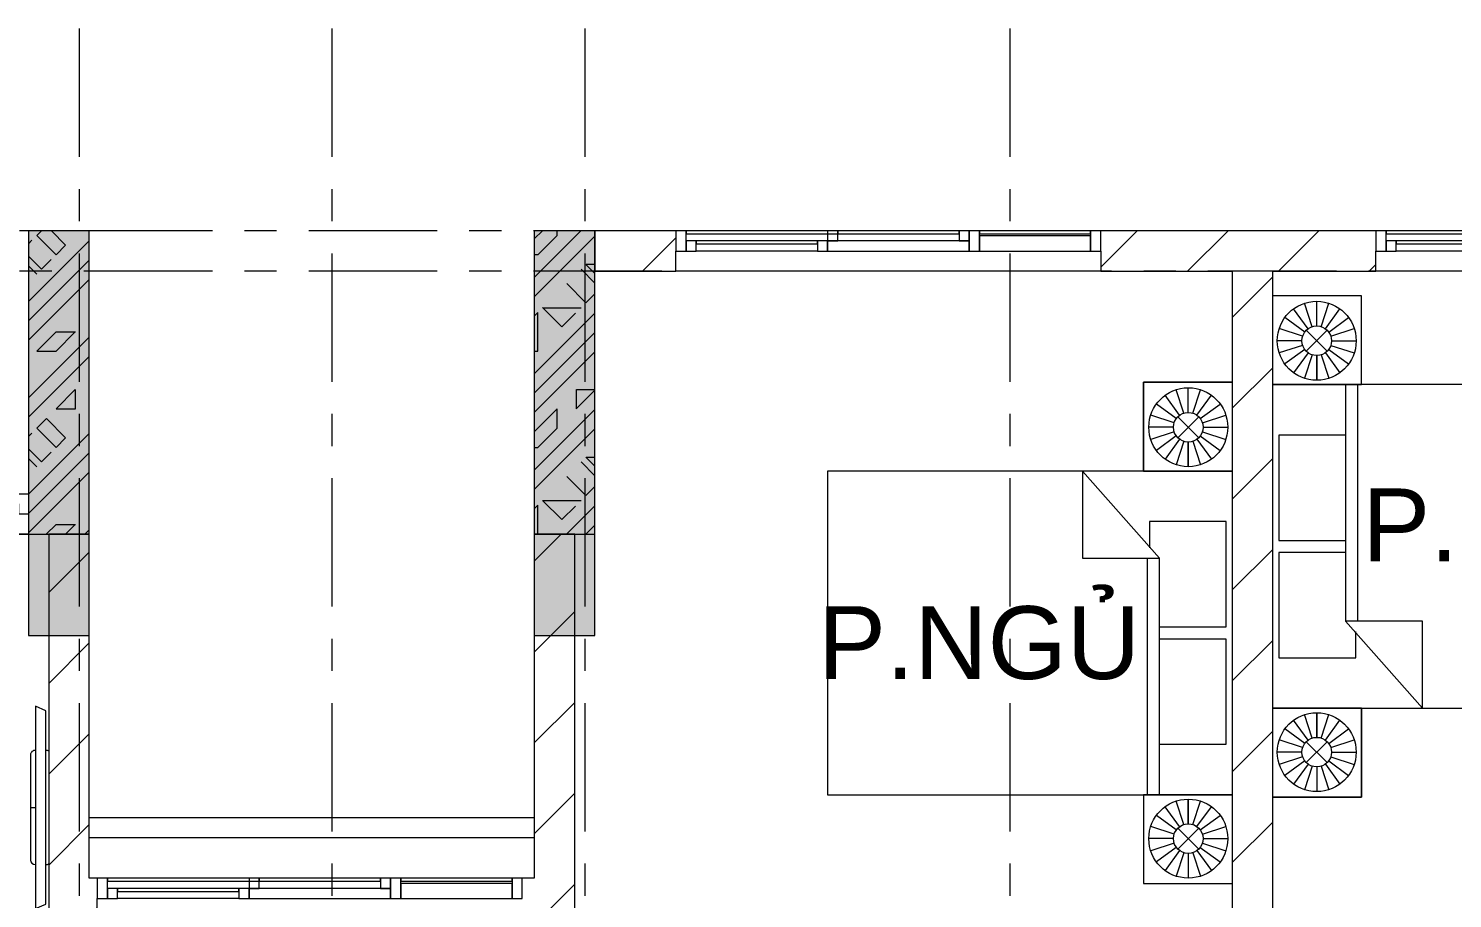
# Model space of a CAD drawing. Header units: millimetres. Extents: x -20144 to 117103, y -11426 to 48263.
# Drawn here: x 94200 to 101239, y 39300 to 43600 of the extents above; entities that cross this region are included whole.
import ezdxf

# ---------------------------------------------------------------- set-up
doc = ezdxf.new("R2010")
doc.units = ezdxf.units.MM
doc.linetypes.add('Grid Line', pattern=[22.225, 12.7, -3.175, 3.175, -3.175])
for name, color, linetype, lineweight in [('CHU', 181, 'Continuous', 5), ('CUA', 31, 'Continuous', 9), ('HATCH-TUONG', 152, 'Continuous', 9), ('NET CAT', 3, 'Continuous', 5), ('NET-CAT', 3, 'Continuous', 9), ('NET-THAY', 2, 'Continuous', 15), ('THIET BI', 44, 'Continuous', 5), ('TRUC', 225, 'Continuous', 5)]:
    doc.layers.add(name, color=color, linetype=linetype, lineweight=lineweight)
doc.styles.add('Arial_4', font='arial.ttf', dxfattribs={"height": 360})
pattern_1 = [(45, (71095.25, 0), (-476.246, 476.246), []), (45, (71190.5, 0), (-476.246, 476.246), []), (45, (71000, 0), (-476.246, 476.246), []), (45, (71476.25, 0), (-476.246, 476.246), []), (45, (71571.5, 0), (-476.246, 476.246), []), (0, (71381, 95.25), (0, 952.5), [95.25, -857.25]), (0, (71476.25, 190.5), (0, 952.5), [95.25, -857.25]), (45, (71381, 95.25), (0, 952.491), [134.683, -1212.342]), (45, (71476.25, 95.25), (0, 952.491), [134.683, -1212.342]), (0, (71381, 95.25), (0, 952.5), [95.25, -857.25]), (90, (70904.75, 95.25), (-952.5, 6e-14), [95.25, -857.25]), (90, (71000, 95.25), (-952.5, 6e-14), [190.5, -762]), (45, (70904.75, 190.5), (0, 952.491), [134.683, -1212.342]), (90, (71762, 381), (-952.5, 6e-14), [95.25, -857.25]), (0, (71666.75, 381), (0, 952.5), [95.25, -857.25]), (45, (71666.75, 381), (0, 952.491), [134.683, -1212.342]), (0, (71857.25, 95.25), (0, 952.5), [95.25, -857.25]), (0, (71857.25, 571.5), (0, 952.5), [95.25, -857.25]), (90, (72047.75, 666.75), (-952.5, 6e-14), [95.25, -857.25]), (45, (71857.25, 571.5), (0, 952.491), [269.367, -1077.659]), (45, (71952.5, 571.5), (0, 952.491), [134.683, -1212.342]), (45, (72143, 762), (0, 952.491), [134.683, -1212.342]), (0, (72143, 857.25), (0, 952.5), [95.25, -857.25]), (90, (72143, 762), (-952.5, 6e-14), [95.25, -857.25]), (0, (71476.25, 762), (0, 952.5), [95.25, -857.25]), (0, (71666.75, 857.25), (0, 952.5), [95.25, -857.25]), (90, (71571.5, 762), (-952.5, 6e-14), [95.25, -857.25]), (90, (71666.75, 762), (-952.5, 6e-14), [95.25, -857.25]), (45, (71476.25, 762), (0, 952.491), [134.684, -1212.342]), (45, (71666.75, 762), (0, 952.491), [134.684, -1212.342]), (135, (71119, 214.8), (-952.491, 6e-14), [134.683, -1212.342]), (135, (71238.1, 333.4), (-952.491, 6e-14), [134.683, -1212.342]), (135, (71309.56, 404.8), (-952.491, 6e-14), [134.683, -1212.342]), (135, (71333.4, 428.6), (-952.491, 6e-14), [134.683, -1212.342]), (135, (71381, 476.25), (-952.491, 6e-14), [134.684, -1212.342]), (135, (71404.8, 500.06), (-952.491, 6e-14), [134.683, -1212.342]), (135, (71476.25, 571.5), (-952.491, 6e-14), [134.684, -1212.342]), (135, (71523.9, 619.1), (-952.491, 6e-14), [134.684, -1212.342]), (45, (71119, 214.8), (0, 952.491), [95.25, -1251.775]), (45, (71238.1, 333.4), (0, 952.491), [67.361, -1279.665]), (45, (71404.8, 500.06), (0, 952.491), [67.361, -1279.665]), (45, (71309.56, 595.3), (0, 952.491), [67.361, -1279.665]), (45, (71476.25, 571.5), (0, 952.491), [67.361, -1279.665]), (45, (71381, 666.75), (0, 952.491), [67.361, -1279.665]), (0, (71024.2, 309.5), (0, 952.5), [190.043, -762.457]), (0, (71238.1, 523.9), (0, 952.5), [95.25, -857.25])]
pattern_2 = [(45, (71000, 0), (-224.5064, 224.5064), [])]

# ---------------------------------------------------------------- blocks, each defined once
blk = doc.blocks.new('ALC1807-ASCENT PLAZA-KET CAU 1_rvt-1-MẶT BẰNG TẦNG 5 ĐẾN TẦNG 22')
at = {"layer": 'NET CAT'}
for points in [[(23500.5, 40599.9), (23500.5, 42599.9), (23200.5, 42599.9), (23200.5, 40599.9)], [(26000.5, 40599.9), (26000.5, 42599.9), (25700.5, 42599.9), (25700.5, 40599.9)]]:
    blk.add_hatch(color=7, dxfattribs=at).paths.add_polyline_path(points, flags=0)
at = {"layer": 'NET CAT', "color": 90, "lineweight": 13}
for p, q in [((23500.5, 42599.9), (23200.5, 42599.9)), ((23200.5, 42599.9), (23200.5, 40599.9)), ((23500.5, 40599.9), (23500.5, 42599.9)), ((25700.5, 42599.9), (25700.5, 40599.9)), ((26000.5, 42599.9), (25700.5, 42599.9)), ((26000.5, 40599.9), (26000.5, 42599.9)), ((23200.5, 40599.9), (23500.5, 40599.9)), ((25700.5, 40599.9), (26000.5, 40599.9))]:
    blk.add_line(p, q, dxfattribs=at)
blk = doc.blocks.new('X-PHONG NGU 2 - X-PHONG NGU 2_Recovery_-378306-MẶT BẰNG TẦNG 23')
at = {"layer": 'CUA'}
for p, q in [((-1000, 0), (-1050, 0)), ((-1050, 0), (-1050, -100)), ((-450, 0), (-1000, 0)), ((-1000, 0), (-1000, -75)), ((-1000, -100), (-1000, 0)), ((-450, -75), (-450, 0)), ((-400, 0), (-450, 0)), ((-450, 0), (-450, -100)), ((300, 0), (-400, 0)), ((-400, 0), (-400, -50)), ((-400, -100), (-400, 0)), ((300, -50), (300, 0)), ((350, 0), (300, 0)), ((300, 0), (300, -50)), ((350, -50), (350, 0)), ((350, 0), (950, 0)), ((1000, 0), (950, 0)), ((950, 0), (950, -50)), ((1050, 0), (1000, 0)), ((1000, 0), (1000, -100)), ((1000, -50), (1000, 0)), ((1050, -100), (1050, 0)), ((-400, -50), (300, -50)), ((-350, -50), (-400, -50)), ((-400, -50), (-400, -100)), ((-350, -100), (-350, -50)), ((300, -50), (250, -50)), ((250, -50), (250, -100)), ((300, -50), (350, -50)), ((300, -100), (300, -50)), ((950, -35), (350, -35)), ((350, -35), (350, -50)), ((350, -50), (950, -50)), ((950, -50), (950, -35)), ((950, -50), (1000, -50)), ((-1050, -100), (-1000, -100)), ((-1000, -75), (-450, -75)), ((-450, -85), (-1000, -85)), ((-1000, -85), (-1000, -100)), ((-1000, -100), (-450, -100)), ((-450, -100), (-450, -85)), ((-450, -100), (-400, -100)), ((-400, -100), (-350, -100)), ((250, -85), (-350, -85)), ((-350, -85), (-350, -100)), ((-350, -100), (250, -100)), ((1000, -85), (250, -85)), ((250, -85), (250, -100)), ((250, -100), (250, -85)), ((250, -100), (1000, -100)), ((250, -100), (300, -100)), ((1000, -100), (1000, -85)), ((1000, -100), (1050, -100))]:
    blk.add_line(p, q, dxfattribs=at)
blk = doc.blocks.new('X-GIUONG - X-GIUONG-V79-MẶT BẰNG TẦNG 23')
at = {"layer": 'THIET BI'}
for p, q in [((-1239, -0.1), (-1239, -439)), ((-1239, -439), (-1239, -0.1)), ((-1059.6, -158.2), (-1131.2, -59.5)), ((-1039.2, -147.8), (-1076.9, -31.8)), ((-1016.6, -144.2), (-1016.6, -22.2)), ((-993.9, -147.8), (-956.3, -31.8)), ((-973.5, -158.2), (-901.9, -59.5)), ((-800, -439), (-800, -0.1)), ((-800, -0.1), (-800, -2000)), ((-800, -0.1), (-800, -439)), ((-800, -0.1), (-800, -2000)), ((-550, -30), (-550, -410)), ((-30, -30), (-550, -30)), ((-30, -360), (-30, -30)), ((30, -30), (30, -360)), ((550, -30), (30, -30)), ((550, -360), (550, -30)), ((800, -0.1), (800, -439)), ((800, -2000), (800, -0.1)), ((800, -0.1), (800, -439)), ((800, -2000), (800, -0.1)), ((973.5, -158.2), (901.9, -59.5)), ((993.9, -147.8), (956.3, -31.8)), ((1016.6, -144.2), (1016.6, -22.2)), ((1039.2, -147.8), (1076.9, -31.8)), ((1059.6, -158.2), (1131.2, -59.5)), ((1239, -439), (1239, -0.1)), ((1239, -439), (1239, -0.1)), ((-1075.8, -174.4), (-1174.4, -102.7)), ((-957.4, -174.4), (-858.7, -102.7)), ((957.4, -174.4), (858.7, -102.7)), ((1075.8, -174.4), (1174.4, -102.7)), ((-1086.1, -194.8), (-1202.1, -157.1)), ((-1068.3, -269.1), (-964.8, -165.6)), ((-1068.3, -165.6), (-964.8, -269.1)), ((-947, -194.8), (-831, -157.1)), ((947, -194.8), (831, -157.1)), ((1068.3, -269.1), (964.8, -165.6)), ((1068.3, -165.6), (964.8, -269.1)), ((1086.1, -194.8), (1202.1, -157.1)), ((-1089.7, -217.4), (-1211.7, -217.4)), ((-1086.1, -240), (-1202.1, -277.7)), ((-1075.8, -260.4), (-1174.4, -332.1)), ((-1059.6, -276.6), (-1131.2, -375.2)), ((-973.5, -276.6), (-901.9, -375.2)), ((-957.4, -260.4), (-858.7, -332.1)), ((-947, -240), (-831, -277.7)), ((-943.4, -217.4), (-821.4, -217.4)), ((-821.4, -217.4), (-943.4, -217.4)), ((943.4, -217.4), (821.4, -217.4)), ((821.4, -217.4), (943.4, -217.4)), ((947, -240), (831, -277.7)), ((957.4, -260.4), (858.7, -332.1)), ((973.5, -276.6), (901.9, -375.2)), ((1059.6, -276.6), (1131.2, -375.2)), ((1075.8, -260.4), (1174.4, -332.1)), ((1086.1, -240), (1202.1, -277.7)), ((1089.7, -217.4), (1211.7, -217.4)), ((-1039.2, -287), (-1076.9, -402.9)), ((-1016.6, -290.5), (-1016.6, -412.5)), ((-993.9, -287), (-956.3, -402.9)), ((993.9, -287), (956.3, -402.9)), ((1016.6, -290.5), (1016.6, -412.5)), ((1039.2, -287), (1076.9, -402.9)), ((-370, -360), (-800, -740)), ((-550, -410), (-420, -410)), ((-370, -740), (-370, -360)), ((800, -360), (-370, -360)), ((-370, -420), (800, -420)), ((-1239, -439), (-800, -439)), ((-800, -439), (-1239, -439)), ((800, -439), (1239, -439)), ((800, -439), (1239, -439)), ((-800, -740), (-370, -740)), ((-800, -2000), (800, -2000)), ((-800, -2000), (800, -2000))]:
    blk.add_line(p, q, dxfattribs=at)
for centre, radius in [((-1016.6, -217.4), 195.1), ((1016.6, -217.4), 195.1), ((-1016.6, -217.4), 73.2), ((1016.6, -217.4), 73.2)]:
    blk.add_circle(centre, radius, dxfattribs=at)
blk = doc.blocks.new('CUA LO GIA _LUA_1 - CUA LO GIA _LUA_ 2300-629874-MẶT BẰNG TẦNG 23')
at = {"layer": 'CUA'}
for p, q in [((-332.4, 133.9), (-511.1, 181.8)), ((-697.4, 133.9), (-332.4, 133.9)), ((-1150, -100), (-1150, 0)), ((-1150, 0), (-1100, 0)), ((-1100, -50), (-1100, 0)), ((-1100, 0), (-1000, 0)), ((-1100, 0), (-1100, -100)), ((-1000, 0), (-1000, -50)), ((-100, 0), (-1000, 0)), ((-100, -50), (-100, 0)), ((-100, 0), (0, 0)), ((0, 0), (0, -50)), ((1100, 0), (0, 0)), ((1100, -100), (1100, 0)), ((1100, 0), (1150, 0)), ((1150, 0), (1150, -100)), ((-1000, -50), (-1100, -50)), ((-1000, -30), (-1000, -20)), ((-1000, -20), (-100, -20)), ((-100, -30), (-1000, -30)), ((-1000, -50), (-100, -50)), ((-100, -20), (-100, -30)), ((0, -50), (-100, -50)), ((0, -100), (0, -50)), ((0, -50), (100, -50)), ((100, -50), (100, -100)), ((1000, -50), (100, -50)), ((100, -80), (100, -70)), ((100, -70), (1000, -70)), ((1000, -100), (1000, -50)), ((1000, -50), (1100, -50)), ((1000, -70), (1000, -80)), ((1100, -50), (1100, -100)), ((-1100, -100), (-1150, -100)), ((-1100, -100), (0, -100)), ((100, -100), (0, -100)), ((1000, -80), (100, -80)), ((100, -100), (1000, -100)), ((1100, -100), (1000, -100)), ((1150, -100), (1100, -100)), ((332.4, -183.9), (511.1, -231.8)), ((697.4, -183.9), (332.4, -183.9))]:
    blk.add_line(p, q, dxfattribs=at)
blk = doc.blocks.new('X-TV - X-TV-629879-MẶT BẰNG TẦNG 23')
at = {"layer": 'THIET BI'}
for p, q in [((872.5, -25), (850, -75)), ((1827.5, -25), (872.5, -25)), ((1850, -75), (1827.5, -25)), ((2699.9, -10), (2699.9, -300)), ((2699.9, -300), (2699.9, -10)), ((0, -300), (0, -110)), ((0, -110), (0, -300)), ((850, -75), (1850, -75)), ((1090, -100), (1610, -100)), ((1350, -100), (1350, -75)), ((2699.9, -300), (0, -300)), ((0, -300), (2699.9, -300))]:
    blk.add_line(p, q, dxfattribs=at)
for centre, start_param, end_param in [((1090, -25), 0.904364, 1.570796), ((1610, -25), 4.712389, 5.378821), ((1090, -75), 1.570796, 3.141593), ((1610, -75), 3.141593, 4.712389)]:
    blk.add_ellipse(centre, major_axis=(0, 25), ratio=0.9, start_param=start_param, end_param=end_param, dxfattribs=at)
blk = doc.blocks.new('X-GIUONG - X-GIUONG-V97-MẶT BẰNG TẦNG 23')
at = {"layer": 'THIET BI'}
for p, q in [((-1239, -0.1), (-1239, -439)), ((-1239, -439), (-1239, -0.1)), ((-1059.6, -158.2), (-1131.2, -59.5)), ((-1039.2, -147.8), (-1076.9, -31.8)), ((-1016.6, -144.2), (-1016.6, -22.2)), ((-993.9, -147.8), (-956.3, -31.8)), ((-973.5, -158.2), (-901.9, -59.5)), ((-800, -439), (-800, -0.1)), ((-800, -0.1), (-800, -2000)), ((-800, -0.1), (-800, -439)), ((-800, -0.1), (-800, -2000)), ((-550, -30), (-550, -410)), ((-30, -30), (-550, -30)), ((-30, -360), (-30, -30)), ((30, -30), (30, -360)), ((550, -30), (30, -30)), ((550, -360), (550, -30)), ((800, -0.1), (800, -439)), ((800, -2000), (800, -0.1)), ((800, -0.1), (800, -439)), ((800, -2000), (800, -0.1)), ((973.5, -158.2), (901.9, -59.5)), ((993.9, -147.8), (956.3, -31.8)), ((1016.6, -144.2), (1016.6, -22.2)), ((1039.2, -147.8), (1076.9, -31.8)), ((1059.6, -158.2), (1131.2, -59.5)), ((1239, -439), (1239, -0.1)), ((1239, -439), (1239, -0.1)), ((-1075.8, -174.4), (-1174.4, -102.7)), ((-957.4, -174.4), (-858.7, -102.7)), ((957.4, -174.4), (858.7, -102.7)), ((1075.8, -174.4), (1174.4, -102.7)), ((-1086.1, -194.8), (-1202.1, -157.1)), ((-1068.3, -269.1), (-964.8, -165.6)), ((-1068.3, -165.6), (-964.8, -269.1)), ((-947, -194.8), (-831, -157.1)), ((947, -194.8), (831, -157.1)), ((1068.3, -269.1), (964.8, -165.6)), ((1068.3, -165.6), (964.8, -269.1)), ((1086.1, -194.8), (1202.1, -157.1)), ((-1089.7, -217.4), (-1211.7, -217.4)), ((-1086.1, -240), (-1202.1, -277.7)), ((-1075.8, -260.4), (-1174.4, -332.1)), ((-1059.6, -276.6), (-1131.2, -375.2)), ((-973.5, -276.6), (-901.9, -375.2)), ((-957.4, -260.4), (-858.7, -332.1)), ((-947, -240), (-831, -277.7)), ((-943.4, -217.4), (-821.4, -217.4)), ((-821.4, -217.4), (-943.4, -217.4)), ((943.4, -217.4), (821.4, -217.4)), ((821.4, -217.4), (943.4, -217.4)), ((947, -240), (831, -277.7)), ((957.4, -260.4), (858.7, -332.1)), ((973.5, -276.6), (901.9, -375.2)), ((1059.6, -276.6), (1131.2, -375.2)), ((1075.8, -260.4), (1174.4, -332.1)), ((1086.1, -240), (1202.1, -277.7)), ((1089.7, -217.4), (1211.7, -217.4)), ((-1039.2, -287), (-1076.9, -402.9)), ((-1016.6, -290.5), (-1016.6, -412.5)), ((-993.9, -287), (-956.3, -402.9)), ((993.9, -287), (956.3, -402.9)), ((1016.6, -290.5), (1016.6, -412.5)), ((1039.2, -287), (1076.9, -402.9)), ((-370, -360), (-800, -740)), ((-550, -410), (-420, -410)), ((-370, -740), (-370, -360)), ((800, -360), (-370, -360)), ((-370, -420), (800, -420)), ((-1239, -439), (-800, -439)), ((-800, -439), (-1239, -439)), ((800, -439), (1239, -439)), ((800, -439), (1239, -439)), ((-800, -740), (-370, -740)), ((-800, -2000), (800, -2000)), ((-800, -2000), (800, -2000))]:
    blk.add_line(p, q, dxfattribs=at)
for centre, radius in [((-1016.6, -217.4), 195.1), ((1016.6, -217.4), 195.1), ((-1016.6, -217.4), 73.2), ((1016.6, -217.4), 73.2)]:
    blk.add_circle(centre, radius, dxfattribs=at)

msp = doc.modelspace()

# ---------------------------------------------------------------- hatches: boundary and pattern name
at = {"layer": 'HATCH-TUONG', "lineweight": 5}
h = msp.add_hatch(dxfattribs=at)
h.set_pattern_fill('FP_4', color=256, style=0, pattern_type=2)
h.set_pattern_definition(pattern_2)
h.paths.add_polyline_path([(100150.5, 42399.9), (100150.5, 42599.9), (99500.6, 42599.9), (99500.6, 42399.9), (100102.9, 42399.9)], flags=0)
h.paths.add_polyline_path([(97400.6, 42399.9), (97400.6, 42599.9), (97000.6, 42599.9), (97000.6, 42399.9)], flags=0)
h = msp.add_hatch(dxfattribs=at)
h.set_pattern_fill('FP_4', color=256, style=0, pattern_type=2)
h.set_pattern_definition(pattern_2)
h.paths.add_polyline_path([(103150.5, 42399.9), (103150.5, 42599.9), (102960.5, 42599.9), (102960.5, 42399.9)], flags=0)
h.paths.add_polyline_path([(100350.5, 42399.9), (100860.5, 42399.9), (100860.5, 42599.9), (100150.5, 42599.9), (100150.5, 42399.9)], flags=0)
h = msp.add_hatch(dxfattribs=at)
h.set_pattern_fill('FP_4', color=256, style=0, pattern_type=2)
h.set_pattern_definition(pattern_2)
h.paths.add_polyline_path([(100350.5, 32999.9), (100350.5, 42399.9), (100150.5, 42399.9), (100150.5, 32999.9)], flags=0)
h = msp.add_hatch(dxfattribs=at)
h.set_pattern_fill('FP_4', color=256, style=0, pattern_type=2)
h.set_pattern_definition(pattern_2)
h.paths.add_polyline_path([(94500.5, 39299.9), (94500.5, 41100), (94300.5, 41100), (94300.5, 39299.9), (94400.5, 39299.9)], flags=0)
h = msp.add_hatch(dxfattribs=at)
h.set_pattern_fill('FP_4', color=256, style=0, pattern_type=2)
h.set_pattern_definition(pattern_2)
h.paths.add_polyline_path([(96900.5, 39399.9), (96900.5, 41099.9), (96700.5, 41099.9), (96700.5, 39399.9)], flags=0)
h = msp.add_hatch(dxfattribs=at)
h.set_pattern_fill('FP_4', color=256, style=0, pattern_type=2)
h.set_pattern_definition(pattern_2)
h.paths.add_polyline_path([(96800.6, 39199.9), (96900.5, 39199.9), (96900.5, 39399.9), (96640.5, 39399.9), (96640.5, 39199.9)], flags=0)
h.paths.add_polyline_path([(94540.5, 39199.9), (94540.5, 39399.9), (94500.5, 39399.9), (94500.5, 39299.9), (94400.5, 39299.9), (94400.5, 39199.9)], flags=0)
h = msp.add_hatch(dxfattribs=at)
h.set_pattern_fill('FP_4', color=256, style=0, pattern_type=2)
h.set_pattern_definition(pattern_2)
h.paths.add_polyline_path([(94400.5, 35749.9), (94400.5, 39299.9), (94300.5, 39299.9), (94300.5, 35749.9)], flags=0)
at = {"layer": 'NET CAT'}
h = msp.add_hatch(dxfattribs=at)
h.set_pattern_fill('FP_1', color=256, style=0, pattern_type=2)
h.set_pattern_definition(pattern_1)
h.paths.add_polyline_path([(94500.5, 41099.9), (94500.5, 42599.9), (94200.5, 42599.9), (94200.5, 41099.9)], flags=0)
h = msp.add_hatch(dxfattribs=at)
h.set_pattern_fill('FP_1', color=256, style=0, pattern_type=2)
h.set_pattern_definition(pattern_1)
h.paths.add_polyline_path([(97000.5, 41099.9), (97000.5, 42599.9), (96700.5, 42599.9), (96700.5, 41099.9)], flags=0)

# ---------------------------------------------------------------- linework, layer by layer
at = {"layer": 'NET CAT', "lineweight": 13}
for p, q in [((94200.5, 42599.9), (94200.5, 41099.9)), ((94500.5, 42599.9), (94200.5, 42599.9)), ((94500.5, 41099.9), (94500.5, 42599.9)), ((96700.5, 42599.9), (96700.5, 41099.9)), ((97000.5, 42599.9), (96700.5, 42599.9)), ((97000.5, 41099.9), (97000.5, 42599.9)), ((94200.5, 41099.9), (94500.5, 41099.9)), ((96700.5, 41099.9), (97000.5, 41099.9))]:
    msp.add_line(p, q, dxfattribs=at)
at = {"layer": 'NET-CAT', "lineweight": 15}
for p, q in [((97400.6, 42599.9), (97000.6, 42599.9)), ((97000.6, 42599.9), (97000.6, 42399.9)), ((100150.5, 42599.9), (99500.6, 42599.9)), ((100860.5, 42599.9), (100150.5, 42599.9)), ((97400.6, 42399.9), (97400.6, 42499.9)), ((99500.6, 42499.9), (99500.6, 42399.9)), ((100860.5, 42399.9), (100860.5, 42499.9)), ((97000.6, 42399.9), (97400.6, 42399.9)), ((99500.6, 42399.9), (100150.5, 42399.9)), ((100150.5, 42399.9), (100150.5, 38799.9)), ((100350.5, 42399.9), (100860.5, 42399.9)), ((100350.5, 38299.9), (100350.5, 42399.9)), ((94300.5, 41100), (94300.5, 39299.9)), ((94500.5, 41100), (94300.5, 41100)), ((94500.5, 39399.9), (94500.5, 41100)), ((96900.5, 41099.9), (96700.5, 41099.9)), ((96700.5, 41099.9), (96700.5, 39399.9)), ((96900.5, 39399.9), (96900.5, 41099.9)), ((94540.5, 39399.9), (94500.5, 39399.9)), ((96700.5, 39399.9), (96640.5, 39399.9)), ((96900.5, 39199.9), (96900.5, 39399.9)), ((94300.5, 39299.9), (94300.5, 35749.9)), ((94540.5, 39199.9), (94540.5, 39299.9))]:
    msp.add_line(p, q, dxfattribs=at)
at = {"layer": 'NET-THAY', "lineweight": 9}
for p, q in [((99500.6, 42399.9), (97400.6, 42399.9)), ((102960.5, 42399.9), (100860.5, 42399.9)), ((94500.5, 39699.9), (96700.5, 39699.9)), ((96700.5, 39599.9), (94500.5, 39599.9))]:
    msp.add_line(p, q, dxfattribs=at)
at = {"layer": 'TRUC', "linetype": 'Grid Line', "ltscale": 50}
for p, q in [((94450.5, 43599.9), (94450.5, -4500.1)), ((95700.5, 43599.9), (95700.5, -7167.6)), ((96950.5, 43599.9), (96950.5, -4500.1)), ((99050.5, 43599.9), (99050.5, -7167.6)), ((114000.5, 42599.9), (59963.7, 42599.9)), ((114000.5, 42399.9), (56593, 42399.9))]:
    msp.add_line(p, q, dxfattribs=at)

# ---------------------------------------------------------------- block references
at = {"lineweight": 5}
msp.add_blockref('ALC1807-ASCENT PLAZA-KET CAU 1_rvt-1-MẶT BẰNG TẦNG 5 ĐẾN TẦNG 22', (71000, -0.1), dxfattribs=at)
at = {"lineweight": 9}
for name, p, rotation in [('X-PHONG NGU 2 - X-PHONG NGU 2_Recovery_-378306-MẶT BẰNG TẦNG 23', (98450.6, 42499.9), 180), ('X-PHONG NGU 2 - X-PHONG NGU 2_Recovery_-378306-MẶT BẰNG TẦNG 23', (101910.5, 42499.9), 180), ('X-GIUONG - X-GIUONG-V79-MẶT BẰNG TẦNG 23', (100350.5, 41039.9), 90), ('X-GIUONG - X-GIUONG-V97-MẶT BẰNG TẦNG 23', (100150.6, 40612.5), 270), ('CUA LO GIA _LUA_1 - CUA LO GIA _LUA_ 2300-629874-MẶT BẰNG TẦNG 23', (93050.5, 41199.9), 180), ('X-TV - X-TV-629879-MẶT BẰNG TẦNG 23', (94310.5, 41099.9), 270), ('X-PHONG NGU 2 - X-PHONG NGU 2_Recovery_-378306-MẶT BẰNG TẦNG 23', (95590.5, 39299.9), 180)]:
    msp.add_blockref(name, p, dxfattribs=dict(at, rotation=rotation))

# ---------------------------------------------------------------- texts
at = {"layer": 'CHU', "color": 7, "char_height": 360, "width": 1577.62, "attachment_point": 3, "line_spacing_factor": 0.936439, "style": 'Arial_4'}
for insert in [(102385.9, 41326.5), (99695.8, 40744.7)]:
    msp.add_mtext('\\pt2540,5080,7620,10160,12700,15240,17780,20320,22860,25400,27940,30480,33020,35560,38100,40640,43180,45720,48260,50800,53340,55880,58420,60960,63500,66040,68580,71120,73660,76200,78740,81280;P.NGỦ', dxfattribs=dict(at, insert=insert))

doc.saveas('drawing.dxf')
